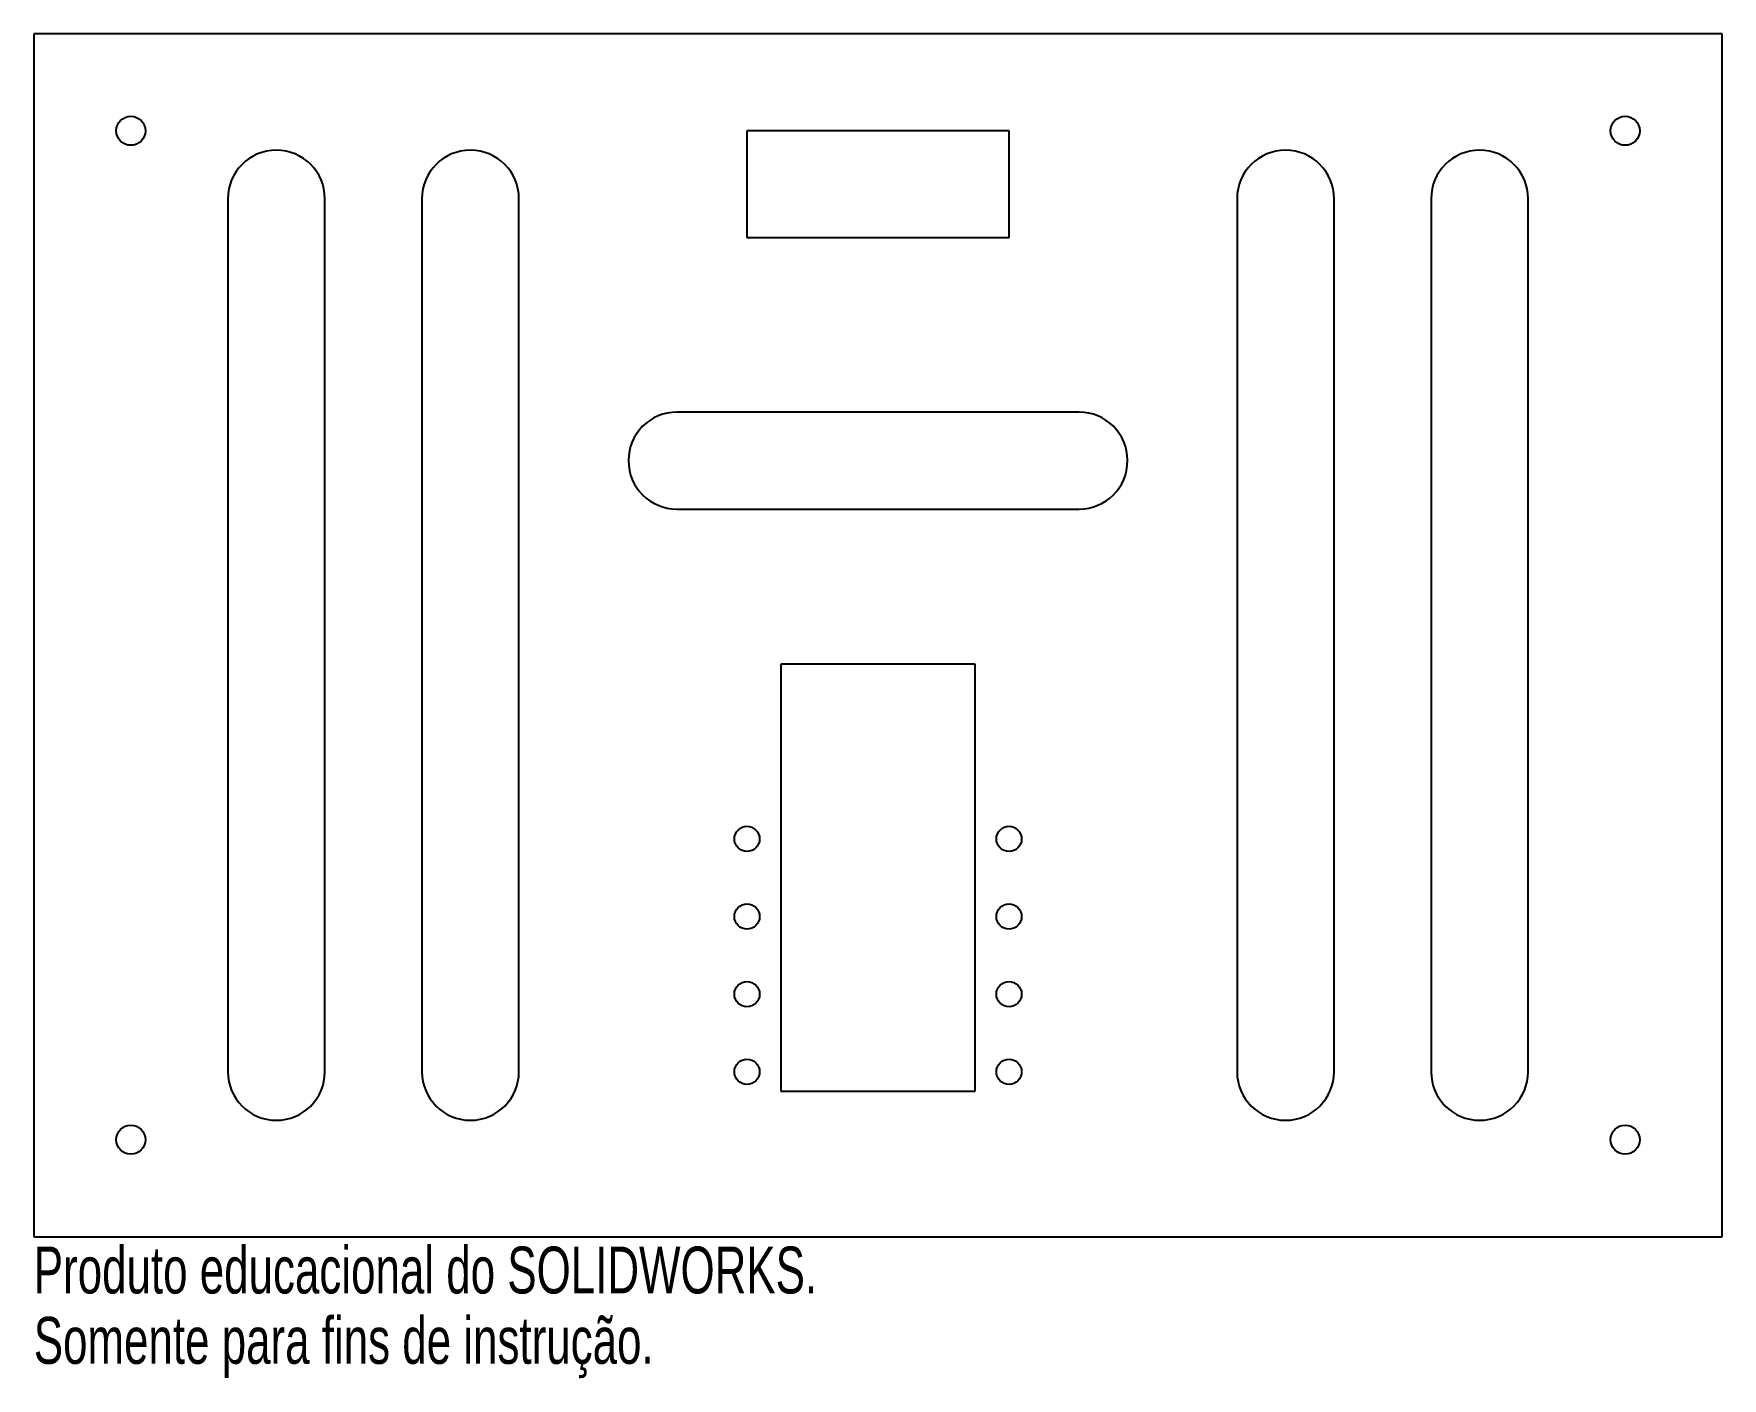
# Model space of a CAD drawing. Header units: millimetres. Extents: x -87 to 87, y -77 to 62.
import ezdxf

# ---------------------------------------------------------------- set-up
doc = ezdxf.new("R2010")
doc.units = ezdxf.units.MM
doc.styles.add('SLDTEXTSTYLE0', font='TXT', dxfattribs={"width": 0.7})

msp = doc.modelspace()

# ---------------------------------------------------------------- linework, layer by layer
at = {"color": 7, "linetype": 'Continuous', "lineweight": 25}
for p, q in [((87, 62), (-87, 62)), ((-87, 62), (-87, -62)), ((87, -62), (87, 62)), ((-13.5, 52), (-13.5, 41)), ((13.5, 52), (-13.5, 52)), ((13.5, 41), (13.5, 52)), ((-67, 45), (-67, -45)), ((-57, -45), (-57, 45)), ((-47, 45), (-47, -45)), ((-37, -45), (-37, 45)), ((37, 45), (37, -45)), ((47, -45), (47, 45)), ((57, 45), (57, -45)), ((67, -45), (67, 45)), ((-13.5, 41), (13.5, 41)), ((20.72, 23), (-20.72, 23)), ((-20.72, 13), (20.72, 13)), ((-10, -3), (-10, -47)), ((10, -3), (-10, -3)), ((10, -47), (10, -3)), ((-10, -47), (10, -47)), ((-87, -62), (87, -62))]:
    msp.add_line(p, q, dxfattribs=at)
for centre, radius in [((-77, 52), 1.5), ((77, 52), 1.5), ((-13.5, -21), 1.3), ((13.5, -21), 1.3), ((-13.5, -29), 1.3), ((13.5, -29), 1.3), ((-13.5, -37), 1.3), ((13.5, -37), 1.3), ((-13.5, -45), 1.3), ((13.5, -45), 1.3), ((-77, -52), 1.5), ((77, -52), 1.5)]:
    msp.add_circle(centre, radius, dxfattribs=at)
for centre, start, end in [((-62, 45), 0, 180), ((-42, 45), 0, 180), ((42, 45), 0, 180), ((62, 45), 0, 180), ((-20.72, 18), 90, 270), ((20.72, 18), 270, 90), ((-62, -45), 180, 0), ((-42, -45), 180, 0), ((42, -45), 180, 0), ((62, -45), 180, 0)]:
    msp.add_arc(centre, 5, start, end, dxfattribs=at)

# ---------------------------------------------------------------- texts
at = {"color": 7, "linetype": 'Continuous', "char_height": 4.8336, "attachment_point": 1, "style": 'SLDTEXTSTYLE0'}
for s, insert in [('Produto educacional do SOLIDWORKS.', (-87, -63.02)), ('Somente para fins de instrução.', (-87, -70.27))]:
    msp.add_mtext(s, dxfattribs=dict(at, insert=insert))

doc.saveas('drawing.dxf')
